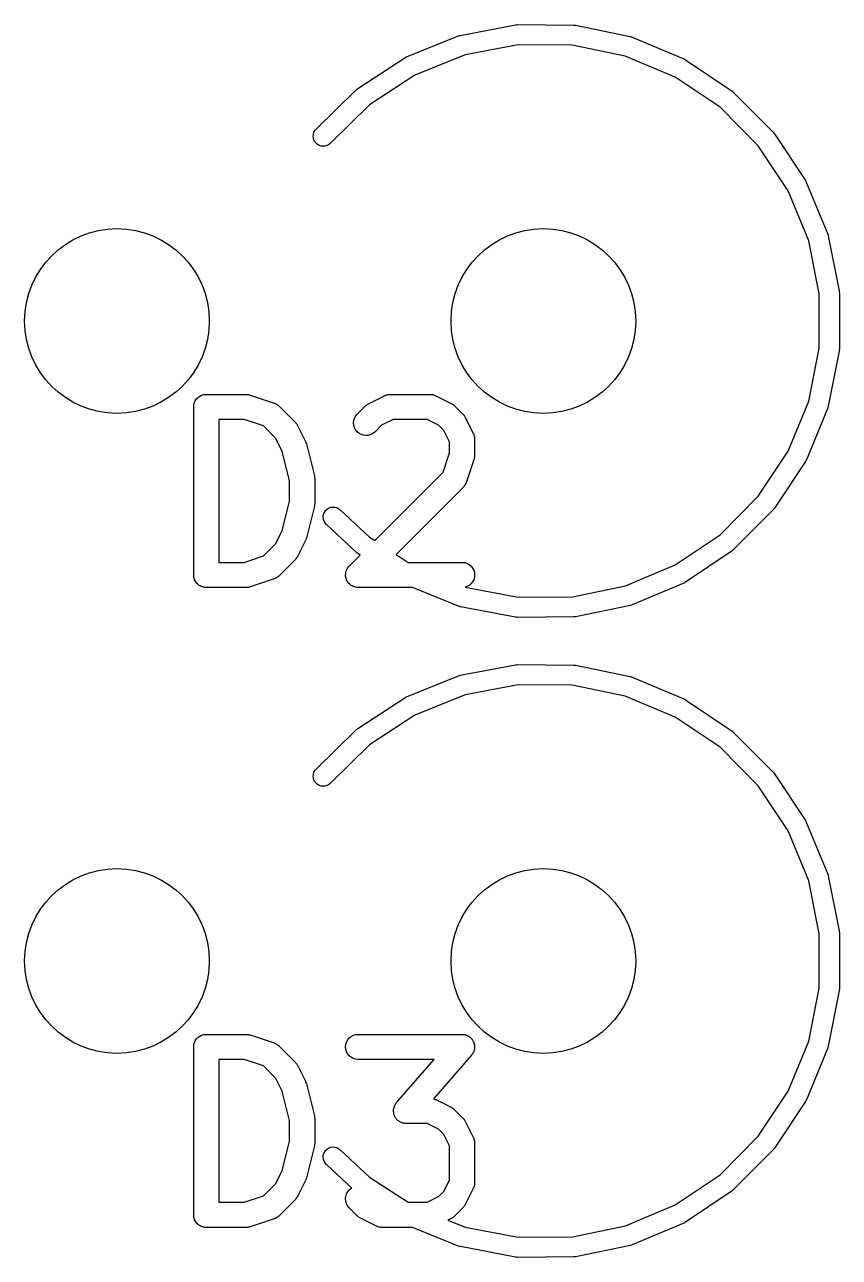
# Model space of a CAD drawing. Extents: x 47 to 146.1, y -90.2 to -39.3.
# Drawn here: x 62.95 to 67.8, y -51.29 to -43.96 of the extents above; entities that cross this region are included whole.
import ezdxf

# ---------------------------------------------------------------- set-up
doc = ezdxf.new("R2010")
doc.units = 0
doc.header["$MEASUREMENT"] = 0
doc.layers.add('BLACK', color=7, linetype='CONTINUOUS')

msp = doc.modelspace()

# ---------------------------------------------------------------- linework, layer by layer
at = {"layer": 'BLACK', "linetype": 'CONTINUOUS'}
for p, q in [((65.5454, -44.0193), (65.8735, -43.9567)), ((65.8735, -43.9567), (65.8743, -43.9565)), ((65.8743, -43.9565), (65.8797, -43.9561)), ((65.8797, -43.9561), (65.8852, -43.9556)), ((65.8852, -43.9556), (66.2192, -43.9579)), ((66.2192, -43.9579), (66.22, -43.9579)), ((66.22, -43.9579), (66.2254, -43.9586)), ((66.2254, -43.9586), (66.2308, -43.9591)), ((66.2308, -43.9591), (66.558, -44.0263)), ((65.2245, -44.1477), (65.5342, -44.0226)), ((65.5342, -44.0226), (65.5349, -44.0223)), ((65.5349, -44.0223), (65.5402, -44.0208)), ((65.5402, -44.0208), (65.5454, -44.0193)), ((66.558, -44.0263), (66.5588, -44.0264)), ((66.5588, -44.0264), (66.564, -44.0281)), ((66.564, -44.0281), (66.5692, -44.0297)), ((66.5692, -44.0297), (66.8771, -44.1591)), ((65.8902, -44.0756), (65.5737, -44.136)), ((66.2125, -44.0779), (65.8902, -44.0756)), ((66.5281, -44.1426), (66.2125, -44.0779)), ((64.9346, -44.3361), (65.2141, -44.1532)), ((65.2141, -44.1532), (65.2148, -44.1527)), ((65.2148, -44.1527), (65.2197, -44.1502)), ((65.2197, -44.1502), (65.2245, -44.1477)), ((65.5737, -44.136), (65.2749, -44.2568)), ((66.8252, -44.2675), (66.5281, -44.1426)), ((66.8771, -44.1591), (66.8779, -44.1595)), ((66.8779, -44.1595), (66.8827, -44.1621)), ((66.8827, -44.1621), (66.8874, -44.1647)), ((66.8874, -44.1647), (67.1644, -44.3515)), ((65.2749, -44.2568), (65.0053, -44.4333)), ((67.0924, -44.4477), (66.8252, -44.2675)), ((64.6869, -44.5771), (64.9255, -44.3434)), ((64.9255, -44.3434), (64.9261, -44.3428)), ((64.9261, -44.3428), (64.9304, -44.3395)), ((64.9304, -44.3395), (64.9346, -44.3361)), ((67.1644, -44.3515), (67.1651, -44.3519)), ((67.1651, -44.3519), (67.1692, -44.3554)), ((67.1692, -44.3554), (67.1734, -44.3589)), ((67.1734, -44.3589), (67.4088, -44.5959)), ((65.0053, -44.4333), (64.7708, -44.6629)), ((67.3195, -44.6763), (67.0924, -44.4477)), ((64.6689, -44.6192), (64.6702, -44.6075)), ((64.6698, -44.6308), (64.6689, -44.6192)), ((64.6702, -44.6075), (64.6737, -44.5964)), ((64.6737, -44.5964), (64.6793, -44.5861)), ((64.6793, -44.5861), (64.6869, -44.5771)), ((67.4088, -44.5959), (67.4094, -44.5965)), ((67.4094, -44.5965), (67.4128, -44.6008)), ((67.4128, -44.6008), (67.4162, -44.605)), ((67.4162, -44.605), (67.601, -44.8832)), ((64.6731, -44.6421), (64.6698, -44.6308)), ((64.6784, -44.6525), (64.6731, -44.6421)), ((64.6857, -44.6617), (64.6784, -44.6525)), ((64.6946, -44.6693), (64.6857, -44.6617)), ((64.7048, -44.675), (64.6946, -44.6693)), ((64.716, -44.6786), (64.7048, -44.675)), ((64.7276, -44.68), (64.716, -44.6786)), ((64.7393, -44.6791), (64.7276, -44.68)), ((64.7505, -44.6759), (64.7393, -44.6791)), ((64.761, -44.6707), (64.7505, -44.6759)), ((64.7702, -44.6634), (64.761, -44.6707)), ((64.7708, -44.6629), (64.7702, -44.6634)), ((67.4978, -44.9447), (67.3195, -44.6763)), ((67.601, -44.8832), (67.6015, -44.8839)), ((67.6015, -44.8839), (67.604, -44.8887)), ((67.604, -44.8887), (67.6065, -44.8935)), ((67.6065, -44.8935), (67.7339, -45.2023)), ((67.6207, -45.2426), (67.4978, -44.9447)), ((67.7339, -45.2023), (67.7342, -45.2031)), ((67.7342, -45.2031), (67.7357, -45.2084)), ((67.6833, -45.5587), (67.6207, -45.2426)), ((67.7357, -45.2084), (67.7372, -45.2135)), ((67.7372, -45.2135), (67.8021, -45.5412)), ((67.6833, -45.881), (67.6833, -45.5587)), ((67.8021, -45.5412), (67.8023, -45.542)), ((67.8023, -45.542), (67.8028, -45.5474)), ((67.8028, -45.5474), (67.8033, -45.5528)), ((67.8033, -45.5528), (67.8033, -45.8869)), ((67.6207, -46.1971), (67.6833, -45.881)), ((67.8022, -45.8985), (67.7373, -46.2262)), ((67.8027, -45.8931), (67.8022, -45.8985)), ((67.8033, -45.8877), (67.8027, -45.8931)), ((67.8033, -45.8869), (67.8033, -45.8877)), ((64.0038, -46.1622), (64.0106, -46.1602)), ((64.0106, -46.1602), (64.0173, -46.1582)), ((64.0173, -46.1582), (64.0176, -46.1581)), ((64.0176, -46.1581), (64.0178, -46.1581)), ((64.0178, -46.1581), (64.0249, -46.1574)), ((64.0249, -46.1574), (64.0319, -46.1567)), ((64.0319, -46.1567), (64.27, -46.1567)), ((64.27, -46.1567), (64.271, -46.1568)), ((64.271, -46.1568), (64.2752, -46.1572)), ((64.2752, -46.1572), (64.2794, -46.1573)), ((64.2794, -46.1573), (64.2825, -46.158)), ((64.2825, -46.158), (64.2856, -46.1584)), ((64.2856, -46.1584), (64.2896, -46.1597)), ((64.2896, -46.1597), (64.2937, -46.1606)), ((64.2937, -46.1606), (64.4366, -46.2082)), ((65.0986, -46.1624), (65.1035, -46.1609)), ((65.1035, -46.1609), (65.1083, -46.1592)), ((65.1083, -46.1592), (65.1105, -46.1588)), ((65.1105, -46.1588), (65.1126, -46.1582)), ((65.1126, -46.1582), (65.1177, -46.1577)), ((65.1177, -46.1577), (65.1227, -46.1569)), ((65.1227, -46.1569), (65.1249, -46.157)), ((65.1249, -46.157), (65.1271, -46.1567)), ((65.1271, -46.1567), (65.3652, -46.1567)), ((65.3652, -46.1567), (65.3663, -46.1568)), ((65.3663, -46.1568), (65.3685, -46.157)), ((65.3685, -46.157), (65.3707, -46.1569)), ((65.3707, -46.1569), (65.3757, -46.1578)), ((65.3757, -46.1578), (65.3808, -46.1584)), ((65.3808, -46.1584), (65.3829, -46.1591)), ((65.3829, -46.1591), (65.3851, -46.1594)), ((65.3851, -46.1594), (65.3899, -46.1613)), ((63.9569, -46.2307), (63.9577, -46.2237)), ((63.9569, -46.2312), (63.9569, -46.2307)), ((63.9569, -46.2317), (63.9569, -46.2312)), ((63.9569, -46.2312), (63.9569, -46.2312)), ((63.9569, -46.2312), (63.9569, -46.2312)), ((63.9569, -47.2317), (63.9569, -46.2317)), ((63.9577, -46.2237), (63.9584, -46.2167)), ((63.9584, -46.2167), (63.9585, -46.2164)), ((63.9585, -46.2162), (63.9607, -46.2095)), ((63.9585, -46.2164), (63.9585, -46.2162)), ((63.9607, -46.2095), (63.9628, -46.2027)), ((63.9628, -46.2027), (63.9629, -46.2024)), ((63.9629, -46.2024), (63.963, -46.2022)), ((63.963, -46.2022), (63.9664, -46.196)), ((63.9664, -46.196), (63.9697, -46.1898)), ((63.9697, -46.1898), (63.9699, -46.1896)), ((63.9699, -46.1896), (63.97, -46.1894)), ((63.97, -46.1894), (63.9746, -46.1839)), ((63.9746, -46.1839), (63.9791, -46.1785)), ((63.9791, -46.1785), (63.9793, -46.1784)), ((63.9793, -46.1784), (63.9794, -46.1782)), ((63.9794, -46.1782), (63.9849, -46.1738)), ((63.9849, -46.1738), (63.9904, -46.1693)), ((63.9904, -46.1693), (63.9906, -46.1692)), ((63.9906, -46.1692), (63.9908, -46.169)), ((63.9908, -46.169), (63.9971, -46.1657)), ((63.9971, -46.1657), (64.0033, -46.1624)), ((64.0033, -46.1624), (64.0036, -46.1623)), ((64.0036, -46.1623), (64.0038, -46.1622)), ((64.4366, -46.2082), (64.4376, -46.2086)), ((64.4376, -46.2086), (64.4396, -46.2095)), ((64.4396, -46.2095), (64.4417, -46.2101)), ((64.4417, -46.2101), (64.4462, -46.2125)), ((64.4462, -46.2125), (64.4508, -46.2147)), ((64.4508, -46.2147), (64.4526, -46.216)), ((64.4526, -46.216), (64.4546, -46.217)), ((64.4546, -46.217), (64.4585, -46.2203)), ((64.4585, -46.2203), (64.4627, -46.2233)), ((64.4627, -46.2233), (64.4642, -46.2249)), ((64.4642, -46.2249), (64.4659, -46.2263)), ((64.4659, -46.2263), (64.5611, -46.3216)), ((64.9313, -46.274), (64.9789, -46.2263)), ((64.9789, -46.2263), (64.9796, -46.2256)), ((64.9796, -46.2256), (64.9829, -46.223)), ((64.9829, -46.223), (64.986, -46.2201)), ((64.986, -46.2201), (64.9886, -46.2184)), ((64.9886, -46.2184), (64.9911, -46.2165)), ((64.9911, -46.2165), (64.9948, -46.2145)), ((64.9948, -46.2145), (64.9984, -46.2123)), ((64.9984, -46.2123), (65.0936, -46.1647)), ((65.0936, -46.1647), (65.0945, -46.1642)), ((65.0945, -46.1642), (65.0966, -46.1634)), ((65.0966, -46.1634), (65.0986, -46.1624)), ((65.3899, -46.1613), (65.3948, -46.1628)), ((65.3948, -46.1628), (65.3967, -46.1639)), ((65.3967, -46.1639), (65.3988, -46.1647)), ((65.3988, -46.1647), (65.494, -46.2123)), ((65.494, -46.2123), (65.495, -46.2128)), ((65.495, -46.2128), (65.4985, -46.215)), ((65.4985, -46.215), (65.5022, -46.217)), ((65.5022, -46.217), (65.5046, -46.219)), ((65.5046, -46.219), (65.5072, -46.2207)), ((65.5072, -46.2207), (65.5103, -46.2237)), ((65.5103, -46.2237), (65.5135, -46.2263)), ((65.5135, -46.2263), (65.5611, -46.274)), ((67.498, -46.4951), (67.6207, -46.1971)), ((67.7355, -46.2322), (67.7339, -46.2374)), ((67.7372, -46.227), (67.7355, -46.2322)), ((67.7373, -46.2262), (67.7372, -46.227)), ((64.1069, -46.3067), (64.1069, -47.1567)), ((64.2578, -46.3067), (64.1069, -46.3067)), ((64.3723, -46.3449), (64.2578, -46.3067)), ((64.9108, -46.3122), (64.915, -46.2982)), ((64.915, -46.2982), (64.922, -46.2853)), ((64.922, -46.2853), (64.9313, -46.274)), ((65.1448, -46.3067), (65.0763, -46.341)), ((65.3475, -46.3067), (65.1448, -46.3067)), ((65.416, -46.341), (65.3475, -46.3067)), ((65.5611, -46.274), (65.5619, -46.2747)), ((65.5619, -46.2747), (65.5645, -46.278)), ((65.5645, -46.278), (65.5674, -46.2811)), ((65.5674, -46.2811), (65.569, -46.2837)), ((65.569, -46.2837), (65.571, -46.2861)), ((65.571, -46.2861), (65.5729, -46.2899)), ((65.5729, -46.2899), (65.5752, -46.2934)), ((65.5752, -46.2934), (65.6228, -46.3887)), ((67.7339, -46.2374), (67.6067, -46.5462)), ((64.4465, -46.419), (64.3723, -46.3449)), ((64.5611, -46.3216), (64.5619, -46.3223)), ((64.5619, -46.3223), (64.5645, -46.3256)), ((64.5645, -46.3256), (64.5674, -46.3287)), ((64.5674, -46.3287), (64.569, -46.3313)), ((64.569, -46.3313), (64.571, -46.3338)), ((64.571, -46.3338), (64.5729, -46.3375)), ((64.5729, -46.3375), (64.5752, -46.3411)), ((64.5752, -46.3411), (64.6228, -46.4363)), ((64.9093, -46.3267), (64.9108, -46.3122)), ((64.9107, -46.3413), (64.9093, -46.3267)), ((64.9148, -46.3553), (64.9107, -46.3413)), ((64.9217, -46.3683), (64.9148, -46.3553)), ((64.9309, -46.3796), (64.9217, -46.3683)), ((64.9421, -46.389), (64.9309, -46.3796)), ((65.0366, -46.3808), (65.0251, -46.3899)), ((65.0373, -46.38), (65.0366, -46.3808)), ((65.0763, -46.341), (65.0373, -46.38)), ((65.4465, -46.3714), (65.416, -46.341)), ((65.4807, -46.4399), (65.4465, -46.3714)), ((64.4849, -46.496), (64.4465, -46.419)), ((64.6228, -46.4363), (64.6233, -46.4372)), ((64.6233, -46.4372), (64.6234, -46.4376)), ((64.6234, -46.4376), (64.6236, -46.4379)), ((64.6236, -46.4379), (64.6259, -46.4445)), ((64.6259, -46.4445), (64.6283, -46.451)), ((64.6283, -46.451), (64.6284, -46.4513)), ((64.6284, -46.4513), (64.6285, -46.4517)), ((64.6285, -46.4517), (64.6761, -46.6421)), ((64.955, -46.396), (64.9421, -46.389)), ((64.9689, -46.4004), (64.955, -46.396)), ((64.9835, -46.402), (64.9689, -46.4004)), ((64.9981, -46.4007), (64.9835, -46.402)), ((65.0121, -46.3966), (64.9981, -46.4007)), ((65.0251, -46.3899), (65.0121, -46.3966)), ((65.4807, -46.5053), (65.4807, -46.4399)), ((65.6228, -46.3887), (65.6233, -46.3896)), ((65.6233, -46.3896), (65.624, -46.3917)), ((65.624, -46.3917), (65.6251, -46.3936)), ((65.6251, -46.3936), (65.6265, -46.3986)), ((65.6265, -46.3986), (65.6283, -46.4034)), ((65.6283, -46.4034), (65.6286, -46.4055)), ((65.6286, -46.4055), (65.6293, -46.4077)), ((65.6293, -46.4077), (65.6298, -46.4128)), ((65.6298, -46.4128), (65.6306, -46.4178)), ((65.6306, -46.4178), (65.6305, -46.42)), ((65.6305, -46.42), (65.6307, -46.4222)), ((65.6307, -46.4222), (65.6307, -46.5175)), ((64.5283, -46.6696), (64.4849, -46.496)), ((65.4425, -46.6198), (65.4807, -46.5053)), ((65.6301, -46.5269), (65.6294, -46.53)), ((65.6302, -46.5227), (65.6301, -46.5269)), ((65.6307, -46.5185), (65.6302, -46.5227)), ((65.6307, -46.5175), (65.6307, -46.5185)), ((67.3197, -46.7635), (67.498, -46.4951)), ((65.6269, -46.5412), (65.5792, -46.684)), ((65.6278, -46.5371), (65.6269, -46.5412)), ((65.6291, -46.5331), (65.6278, -46.5371)), ((65.6294, -46.53), (65.6291, -46.5331)), ((67.6012, -46.5566), (67.4164, -46.8348)), ((67.6037, -46.5518), (67.6012, -46.5566)), ((67.6064, -46.547), (67.6037, -46.5518)), ((67.6067, -46.5462), (67.6064, -46.547)), ((64.5283, -46.7939), (64.5283, -46.6696)), ((64.6761, -46.6421), (64.6763, -46.6431)), ((64.6763, -46.6431), (64.6765, -46.6445)), ((64.6765, -46.6445), (64.6769, -46.6457)), ((64.6769, -46.6457), (64.6775, -46.6517)), ((64.6775, -46.6517), (64.6783, -46.6577)), ((64.6783, -46.6577), (64.6782, -46.659)), ((64.6782, -46.659), (64.6783, -46.6603)), ((64.6783, -46.6603), (64.6783, -46.8032)), ((65.0357, -47.0267), (65.4425, -46.6198)), ((65.5611, -46.7133), (65.1639, -47.1106)), ((65.5625, -46.7116), (65.5611, -46.7133)), ((65.5641, -46.7101), (65.5625, -46.7116)), ((65.5672, -46.706), (65.5641, -46.7101)), ((65.5704, -46.702), (65.5672, -46.706)), ((65.5715, -46.7001), (65.5704, -46.702)), ((65.5728, -46.6983), (65.5715, -46.7001)), ((65.5749, -46.6937), (65.5728, -46.6983)), ((65.5773, -46.6891), (65.5749, -46.6937)), ((65.578, -46.687), (65.5773, -46.6891)), ((65.5789, -46.685), (65.578, -46.687)), ((65.5792, -46.684), (65.5789, -46.685)), ((64.4849, -46.9675), (64.5283, -46.7939)), ((64.6761, -46.8214), (64.6285, -47.0118)), ((64.6763, -46.82), (64.6761, -46.8214)), ((64.6767, -46.8188), (64.6763, -46.82)), ((64.6774, -46.8128), (64.6767, -46.8188)), ((64.6782, -46.8069), (64.6774, -46.8128)), ((64.6783, -46.8042), (64.6782, -46.8055)), ((64.6782, -46.8055), (64.6782, -46.8069)), ((64.6783, -46.8032), (64.6783, -46.8042)), ((67.0926, -46.9922), (67.3197, -46.7635)), ((64.7285, -46.8889), (64.7293, -46.8773)), ((64.7299, -46.9006), (64.7285, -46.8889)), ((64.7293, -46.8773), (64.7324, -46.866)), ((64.7324, -46.866), (64.7376, -46.8555)), ((64.7376, -46.8555), (64.7448, -46.8462)), ((64.7448, -46.8462), (64.7536, -46.8385)), ((64.7536, -46.8385), (64.7638, -46.8327)), ((64.7638, -46.8327), (64.7748, -46.8289)), ((64.7748, -46.8289), (64.7865, -46.8274)), ((64.7865, -46.8274), (64.7981, -46.8282)), ((64.7981, -46.8282), (64.8095, -46.8312)), ((64.8095, -46.8312), (64.82, -46.8363)), ((64.82, -46.8363), (64.8293, -46.8434)), ((64.8293, -46.8434), (65.0048, -47.0065)), ((67.409, -46.8439), (67.1736, -47.0809)), ((67.4124, -46.8396), (67.409, -46.8439)), ((67.4159, -46.8355), (67.4124, -46.8396)), ((67.4164, -46.8348), (67.4159, -46.8355)), ((64.4465, -47.0445), (64.4849, -46.9675)), ((64.7336, -46.9117), (64.7299, -46.9006)), ((64.7394, -46.9219), (64.7336, -46.9117)), ((64.747, -46.9307), (64.7394, -46.9219)), ((64.7476, -46.9313), (64.747, -46.9307)), ((64.9269, -47.0979), (64.7476, -46.9313)), ((64.6228, -47.0272), (64.5752, -47.1224)), ((64.6229, -47.0269), (64.6228, -47.0272)), ((64.6231, -47.0266), (64.6229, -47.0269)), ((64.6255, -47.0201), (64.6231, -47.0266)), ((64.628, -47.0135), (64.6255, -47.0201)), ((64.6281, -47.0132), (64.628, -47.0135)), ((64.6282, -47.0129), (64.6281, -47.0132)), ((64.6285, -47.0118), (64.6282, -47.0129)), ((65.0048, -47.0065), (65.0357, -47.0267)), ((66.8255, -47.1724), (67.0926, -46.9922)), ((64.3723, -47.1186), (64.4465, -47.0445)), ((64.8836, -47.1787), (64.949, -47.1134)), ((64.9306, -47.1007), (64.9269, -47.0979)), ((64.9342, -47.1036), (64.9306, -47.1007)), ((64.9348, -47.1041), (64.9342, -47.1036)), ((64.949, -47.1134), (64.9348, -47.1041)), ((65.1639, -47.1106), (65.2345, -47.1567)), ((67.1646, -47.0884), (66.8877, -47.2752)), ((67.1688, -47.0849), (67.1646, -47.0884)), ((67.173, -47.0815), (67.1688, -47.0849)), ((67.1736, -47.0809), (67.173, -47.0815)), ((64.1069, -47.1567), (64.2578, -47.1567)), ((64.2578, -47.1567), (64.3723, -47.1186)), ((64.5611, -47.1419), (64.4659, -47.2372)), ((64.5638, -47.1387), (64.5611, -47.1419)), ((64.5667, -47.1356), (64.5638, -47.1387)), ((64.5684, -47.133), (64.5667, -47.1356)), ((64.5704, -47.1306), (64.5684, -47.133)), ((64.5724, -47.1269), (64.5704, -47.1306)), ((64.5747, -47.1234), (64.5724, -47.1269)), ((64.5752, -47.1224), (64.5747, -47.1234)), ((64.8745, -47.1898), (64.8791, -47.1842)), ((64.8791, -47.1842), (64.8836, -47.1787)), ((65.2345, -47.1567), (65.5557, -47.1567)), ((65.5557, -47.1567), (65.5568, -47.1568)), ((65.5568, -47.1568), (65.5713, -47.1584)), ((65.5713, -47.1584), (65.5853, -47.1628)), ((65.5853, -47.1628), (65.5981, -47.1699)), ((65.5981, -47.1699), (65.6093, -47.1793)), ((65.6093, -47.1793), (65.6185, -47.1907)), ((66.5284, -47.2973), (66.8255, -47.1724)), ((63.9576, -47.2388), (63.9569, -47.2317)), ((63.9582, -47.2458), (63.9576, -47.2388)), ((63.9583, -47.2461), (63.9582, -47.2458)), ((63.9583, -47.2463), (63.9583, -47.2461)), ((63.9604, -47.2531), (63.9583, -47.2463)), ((63.9624, -47.2598), (63.9604, -47.2531)), ((63.9625, -47.2601), (63.9624, -47.2598)), ((63.9626, -47.2603), (63.9625, -47.2601)), ((63.9659, -47.2666), (63.9626, -47.2603)), ((64.4366, -47.2553), (64.2937, -47.3029)), ((64.4386, -47.2544), (64.4366, -47.2553)), ((64.4407, -47.2538), (64.4386, -47.2544)), ((64.4453, -47.2514), (64.4407, -47.2538)), ((64.4499, -47.2493), (64.4453, -47.2514)), ((64.4517, -47.248), (64.4499, -47.2493)), ((64.4537, -47.247), (64.4517, -47.248)), ((64.4577, -47.2438), (64.4537, -47.247)), ((64.4619, -47.2409), (64.4577, -47.2438)), ((64.4634, -47.2393), (64.4619, -47.2409)), ((64.4651, -47.2379), (64.4634, -47.2393)), ((64.4659, -47.2372), (64.4651, -47.2379)), ((64.8617, -47.2312), (64.8624, -47.2241)), ((64.8617, -47.2313), (64.8617, -47.2312)), ((64.8617, -47.2315), (64.8617, -47.2313)), ((64.8623, -47.2387), (64.8617, -47.2315)), ((64.863, -47.2458), (64.8623, -47.2387)), ((64.8624, -47.2241), (64.8631, -47.2169)), ((64.863, -47.2459), (64.863, -47.2458)), ((64.863, -47.2461), (64.863, -47.2459)), ((64.8651, -47.253), (64.863, -47.2461)), ((64.8631, -47.2169), (64.8632, -47.2168)), ((64.8632, -47.2167), (64.8653, -47.2098)), ((64.8632, -47.2168), (64.8632, -47.2167)), ((64.8671, -47.2598), (64.8651, -47.253)), ((64.8653, -47.2098), (64.8674, -47.2029)), ((64.8672, -47.26), (64.8671, -47.2598)), ((64.8672, -47.2601), (64.8672, -47.26)), ((64.8707, -47.2666), (64.8672, -47.2601)), ((64.8674, -47.2029), (64.8675, -47.2028)), ((64.8675, -47.2027), (64.871, -47.1963)), ((64.8675, -47.2028), (64.8675, -47.2027)), ((64.871, -47.1963), (64.8743, -47.19)), ((64.8743, -47.19), (64.8744, -47.1899)), ((64.8744, -47.1899), (64.8745, -47.1898)), ((65.6249, -47.2608), (65.6179, -47.2737)), ((65.6185, -47.1907), (65.6253, -47.2036)), ((65.6292, -47.2468), (65.6249, -47.2608)), ((65.6253, -47.2036), (65.6294, -47.2177)), ((65.6307, -47.2323), (65.6292, -47.2468)), ((65.6294, -47.2177), (65.6307, -47.2323)), ((63.9691, -47.2728), (63.9659, -47.2666)), ((63.9693, -47.273), (63.9691, -47.2728)), ((63.9694, -47.2732), (63.9693, -47.273)), ((63.9739, -47.2788), (63.9694, -47.2732)), ((63.9783, -47.2842), (63.9739, -47.2788)), ((63.9785, -47.2844), (63.9783, -47.2842)), ((63.9787, -47.2846), (63.9785, -47.2844)), ((63.9841, -47.2891), (63.9787, -47.2846)), ((63.9895, -47.2936), (63.9841, -47.2891)), ((63.9898, -47.2938), (63.9895, -47.2936)), ((63.99, -47.2939), (63.9898, -47.2938)), ((63.9962, -47.2973), (63.99, -47.2939)), ((64.0024, -47.3007), (63.9962, -47.2973)), ((64.0026, -47.3008), (64.0024, -47.3007)), ((64.0028, -47.3009), (64.0026, -47.3008)), ((64.0096, -47.303), (64.0028, -47.3009)), ((64.0163, -47.3051), (64.0096, -47.303)), ((64.0166, -47.3051), (64.0163, -47.3051)), ((64.0168, -47.3052), (64.0166, -47.3051)), ((64.0238, -47.3059), (64.0168, -47.3052)), ((64.0309, -47.3067), (64.0238, -47.3059)), ((64.0314, -47.3067), (64.0309, -47.3067)), ((64.0319, -47.3067), (64.0314, -47.3067)), ((64.0314, -47.3067), (64.0314, -47.3067)), ((64.0314, -47.3067), (64.0314, -47.3067)), ((64.27, -47.3067), (64.0319, -47.3067)), ((64.2742, -47.3063), (64.27, -47.3067)), ((64.2784, -47.3063), (64.2742, -47.3063)), ((64.2815, -47.3056), (64.2784, -47.3063)), ((64.2846, -47.3053), (64.2815, -47.3056)), ((64.2886, -47.3041), (64.2846, -47.3053)), ((64.2927, -47.3032), (64.2886, -47.3041)), ((64.2937, -47.3029), (64.2927, -47.3032)), ((64.8739, -47.2728), (64.8707, -47.2666)), ((64.874, -47.2729), (64.8739, -47.2728)), ((64.8741, -47.273), (64.874, -47.2729)), ((64.8786, -47.2787), (64.8741, -47.273)), ((64.8831, -47.2842), (64.8786, -47.2787)), ((64.8832, -47.2843), (64.8831, -47.2842)), ((64.8833, -47.2844), (64.8832, -47.2843)), ((64.8887, -47.289), (64.8833, -47.2844)), ((64.8943, -47.2936), (64.8887, -47.289)), ((64.8944, -47.2937), (64.8943, -47.2936)), ((64.8945, -47.2938), (64.8944, -47.2937)), ((64.9009, -47.2972), (64.8945, -47.2938)), ((64.9071, -47.3007), (64.9009, -47.2972)), ((64.9072, -47.3007), (64.9071, -47.3007)), ((64.9074, -47.3008), (64.9072, -47.3007)), ((64.9142, -47.3029), (64.9074, -47.3008)), ((64.9211, -47.3051), (64.9142, -47.3029)), ((64.9212, -47.3051), (64.9211, -47.3051)), ((64.9213, -47.3052), (64.9212, -47.3051)), ((64.9284, -47.3059), (64.9213, -47.3052)), ((64.9356, -47.3067), (64.9284, -47.3059)), ((64.9359, -47.3067), (64.9356, -47.3067)), ((64.9367, -47.3067), (64.9359, -47.3067)), ((64.9359, -47.3067), (64.9359, -47.3067)), ((64.9359, -47.3067), (64.9359, -47.3067)), ((65.2602, -47.3067), (64.9367, -47.3067)), ((65.5344, -47.4175), (65.2602, -47.3067)), ((65.5843, -47.3011), (65.5743, -47.3041)), ((65.5743, -47.3041), (65.8905, -47.3644)), ((65.5972, -47.2942), (65.5843, -47.3011)), ((65.6086, -47.285), (65.5972, -47.2942)), ((65.6179, -47.2737), (65.6086, -47.285)), ((66.2127, -47.3621), (66.5284, -47.2973)), ((66.8774, -47.2807), (66.5695, -47.4102)), ((66.8822, -47.2782), (66.8774, -47.2807)), ((66.887, -47.2756), (66.8822, -47.2782)), ((66.8877, -47.2752), (66.887, -47.2756)), ((65.8905, -47.3644), (66.2127, -47.3621)), ((65.5397, -47.419), (65.5344, -47.4175)), ((65.5449, -47.4207), (65.5397, -47.419)), ((65.5457, -47.4208), (65.5449, -47.4207)), ((65.8738, -47.4834), (65.5457, -47.4208)), ((66.2249, -47.4815), (66.2195, -47.4821)), ((66.2303, -47.481), (66.2249, -47.4815)), ((66.2311, -47.4809), (66.2303, -47.481)), ((66.5583, -47.4137), (66.2311, -47.4809)), ((66.5635, -47.4121), (66.5583, -47.4137)), ((66.5687, -47.4105), (66.5635, -47.4121)), ((66.5695, -47.4102), (66.5687, -47.4105)), ((65.8792, -47.4839), (65.8738, -47.4834)), ((65.8846, -47.4844), (65.8792, -47.4839)), ((65.8855, -47.4844), (65.8846, -47.4844)), ((66.2195, -47.4821), (65.8855, -47.4844)), ((65.5454, -47.8293), (65.8735, -47.7667)), ((65.8735, -47.7667), (65.8743, -47.7665)), ((65.8743, -47.7665), (65.8797, -47.7661)), ((65.8797, -47.7661), (65.8852, -47.7656)), ((65.8852, -47.7656), (66.2192, -47.7679)), ((66.2192, -47.7679), (66.22, -47.7679)), ((66.22, -47.7679), (66.2254, -47.7686)), ((66.2254, -47.7686), (66.2308, -47.7691)), ((66.2308, -47.7691), (66.558, -47.8363)), ((65.2245, -47.9577), (65.5342, -47.8326)), ((65.5342, -47.8326), (65.5349, -47.8323)), ((65.5349, -47.8323), (65.5402, -47.8308)), ((65.5402, -47.8308), (65.5454, -47.8293)), ((66.558, -47.8363), (66.5588, -47.8364)), ((66.5588, -47.8364), (66.564, -47.8381)), ((66.564, -47.8381), (66.5692, -47.8397)), ((66.5692, -47.8397), (66.8771, -47.9691)), ((65.8902, -47.8856), (65.5737, -47.946)), ((66.2125, -47.8879), (65.8902, -47.8856)), ((66.5281, -47.9526), (66.2125, -47.8879)), ((64.9346, -48.1461), (65.2141, -47.9632)), ((65.2141, -47.9632), (65.2148, -47.9627)), ((65.2148, -47.9627), (65.2197, -47.9602)), ((65.2197, -47.9602), (65.2245, -47.9577)), ((65.5737, -47.946), (65.2749, -48.0668)), ((66.8252, -48.0775), (66.5281, -47.9526)), ((66.8771, -47.9691), (66.8779, -47.9695)), ((66.8779, -47.9695), (66.8827, -47.9721)), ((66.8827, -47.9721), (66.8874, -47.9747)), ((66.8874, -47.9747), (67.1644, -48.1615)), ((65.2749, -48.0668), (65.0053, -48.2433)), ((67.0924, -48.2577), (66.8252, -48.0775)), ((64.6869, -48.3871), (64.9255, -48.1534)), ((64.9255, -48.1534), (64.9261, -48.1528)), ((64.9261, -48.1528), (64.9304, -48.1495)), ((64.9304, -48.1495), (64.9346, -48.1461)), ((67.1644, -48.1615), (67.1651, -48.1619)), ((67.1651, -48.1619), (67.1692, -48.1654)), ((67.1692, -48.1654), (67.1734, -48.1689)), ((67.1734, -48.1689), (67.4088, -48.4059)), ((65.0053, -48.2433), (64.7708, -48.4729)), ((67.3195, -48.4863), (67.0924, -48.2577)), ((64.6689, -48.4292), (64.6702, -48.4175)), ((64.6698, -48.4408), (64.6689, -48.4292)), ((64.6702, -48.4175), (64.6737, -48.4064)), ((64.6737, -48.4064), (64.6793, -48.3961)), ((64.6793, -48.3961), (64.6869, -48.3871)), ((67.4088, -48.4059), (67.4094, -48.4065)), ((67.4094, -48.4065), (67.4128, -48.4108)), ((67.4128, -48.4108), (67.4162, -48.415)), ((67.4162, -48.415), (67.601, -48.6932)), ((64.6731, -48.4521), (64.6698, -48.4408)), ((64.6784, -48.4625), (64.6731, -48.4521)), ((64.6857, -48.4717), (64.6784, -48.4625)), ((64.6946, -48.4793), (64.6857, -48.4717)), ((64.7048, -48.485), (64.6946, -48.4793)), ((64.716, -48.4886), (64.7048, -48.485)), ((64.7276, -48.49), (64.716, -48.4886)), ((64.7393, -48.4891), (64.7276, -48.49)), ((64.7505, -48.4859), (64.7393, -48.4891)), ((64.761, -48.4807), (64.7505, -48.4859)), ((64.7702, -48.4734), (64.761, -48.4807)), ((64.7708, -48.4729), (64.7702, -48.4734)), ((67.4978, -48.7547), (67.3195, -48.4863)), ((67.601, -48.6932), (67.6015, -48.6939)), ((67.6015, -48.6939), (67.604, -48.6987)), ((67.604, -48.6987), (67.6065, -48.7035)), ((67.6065, -48.7035), (67.7339, -49.0123)), ((67.6207, -49.0526), (67.4978, -48.7547)), ((67.7339, -49.0123), (67.7342, -49.0131)), ((67.7342, -49.0131), (67.7357, -49.0184)), ((67.7357, -49.0184), (67.7372, -49.0235)), ((67.6833, -49.3687), (67.6207, -49.0526)), ((67.7372, -49.0235), (67.8021, -49.3512)), ((67.6833, -49.691), (67.6833, -49.3687)), ((67.8021, -49.3512), (67.8023, -49.352)), ((67.8023, -49.352), (67.8028, -49.3574)), ((67.8028, -49.3574), (67.8033, -49.3628)), ((67.8033, -49.3628), (67.8033, -49.6969)), ((67.6207, -50.0071), (67.6833, -49.691)), ((67.8022, -49.7085), (67.7373, -50.0362)), ((67.8027, -49.7031), (67.8022, -49.7085)), ((67.8033, -49.6977), (67.8027, -49.7031)), ((67.8033, -49.6969), (67.8033, -49.6977)), ((63.9908, -49.979), (63.9971, -49.9757)), ((63.9971, -49.9757), (64.0033, -49.9724)), ((64.0033, -49.9724), (64.0036, -49.9723)), ((64.0036, -49.9723), (64.0038, -49.9722)), ((64.0038, -49.9722), (64.0106, -49.9702)), ((64.0106, -49.9702), (64.0173, -49.9682)), ((64.0173, -49.9682), (64.0176, -49.9681)), ((64.0176, -49.9681), (64.0178, -49.9681)), ((64.0178, -49.9681), (64.0249, -49.9674)), ((64.0249, -49.9674), (64.0319, -49.9667)), ((64.0319, -49.9667), (64.27, -49.9667)), ((64.27, -49.9667), (64.271, -49.9668)), ((64.271, -49.9668), (64.2752, -49.9672)), ((64.2752, -49.9672), (64.2794, -49.9673)), ((64.2794, -49.9673), (64.2825, -49.968)), ((64.2825, -49.968), (64.2856, -49.9684)), ((64.2856, -49.9684), (64.2896, -49.9697)), ((64.2896, -49.9697), (64.2937, -49.9706)), ((64.2937, -49.9706), (64.4366, -50.0182)), ((64.8952, -49.9793), (64.9081, -49.9724)), ((64.9081, -49.9724), (64.9221, -49.9682)), ((64.9221, -49.9682), (64.9367, -49.9667)), ((64.9367, -49.9667), (65.5557, -49.9667)), ((65.5557, -49.9667), (65.5568, -49.9668)), ((65.5568, -49.9668), (65.5614, -49.9673)), ((65.5614, -49.9673), (65.5661, -49.9675)), ((65.5661, -49.9675), (65.5687, -49.9681)), ((65.5687, -49.9681), (65.5713, -49.9684)), ((65.5713, -49.9684), (65.5758, -49.9698)), ((65.5758, -49.9698), (65.5804, -49.9709)), ((65.5804, -49.9709), (65.5828, -49.972)), ((65.5828, -49.972), (65.5853, -49.9728)), ((65.5853, -49.9728), (65.5894, -49.9751)), ((65.5894, -49.9751), (65.5936, -49.977)), ((65.5936, -49.977), (65.5958, -49.9786)), ((63.9569, -50.0407), (63.9577, -50.0337)), ((63.9569, -50.0412), (63.9569, -50.0407)), ((63.9569, -50.0417), (63.9569, -50.0412)), ((63.9569, -50.0412), (63.9569, -50.0412)), ((63.9569, -50.0412), (63.9569, -50.0412)), ((63.9569, -51.0417), (63.9569, -50.0417)), ((63.9577, -50.0337), (63.9584, -50.0267)), ((63.9584, -50.0267), (63.9585, -50.0264)), ((63.9585, -50.0262), (63.9607, -50.0195)), ((63.9585, -50.0264), (63.9585, -50.0262)), ((63.9607, -50.0195), (63.9628, -50.0127)), ((63.9628, -50.0127), (63.9629, -50.0124)), ((63.9629, -50.0124), (63.963, -50.0122)), ((63.963, -50.0122), (63.9664, -50.006)), ((63.9664, -50.006), (63.9697, -49.9998)), ((63.9697, -49.9998), (63.9699, -49.9996)), ((63.9699, -49.9996), (63.97, -49.9994)), ((63.97, -49.9994), (63.9746, -49.9939)), ((63.9746, -49.9939), (63.9791, -49.9885)), ((63.9791, -49.9885), (63.9793, -49.9884)), ((63.9793, -49.9884), (63.9794, -49.9882)), ((63.9794, -49.9882), (63.9849, -49.9838)), ((63.9849, -49.9838), (63.9904, -49.9793)), ((63.9904, -49.9793), (63.9906, -49.9792)), ((63.9906, -49.9792), (63.9908, -49.979)), ((64.4366, -50.0182), (64.4376, -50.0186)), ((64.4376, -50.0186), (64.4396, -50.0195)), ((64.4396, -50.0195), (64.4417, -50.0201)), ((64.4417, -50.0201), (64.4462, -50.0225)), ((64.4462, -50.0225), (64.4508, -50.0247)), ((64.4508, -50.0247), (64.4526, -50.026)), ((64.4526, -50.026), (64.4546, -50.027)), ((64.4546, -50.027), (64.4585, -50.0303)), ((64.4585, -50.0303), (64.4627, -50.0333)), ((64.4627, -50.0333), (64.4642, -50.0349)), ((64.4642, -50.0349), (64.4659, -50.0363)), ((64.4659, -50.0363), (64.5611, -50.1316)), ((64.8617, -50.0412), (64.8632, -50.0267)), ((64.863, -50.0558), (64.8617, -50.0412)), ((64.8632, -50.0267), (64.8675, -50.0127)), ((64.8675, -50.0127), (64.8745, -49.9998)), ((64.8745, -49.9998), (64.8838, -49.9885)), ((64.8838, -49.9885), (64.8952, -49.9793)), ((65.5958, -49.9786), (65.5981, -49.9799)), ((65.5981, -49.9799), (65.6017, -49.9829)), ((65.6017, -49.9829), (65.6055, -49.9856)), ((65.6055, -49.9856), (65.6073, -49.9876)), ((65.6073, -49.9876), (65.6093, -49.9893)), ((65.6093, -49.9893), (65.6123, -49.9929)), ((65.6123, -49.9929), (65.6154, -49.9964)), ((65.6154, -49.9964), (65.6168, -49.9986)), ((65.6168, -49.9986), (65.6185, -50.0007)), ((65.6185, -50.0007), (65.6206, -50.0048)), ((65.6206, -50.0048), (65.6231, -50.0089)), ((65.6231, -50.0089), (65.624, -50.0113)), ((65.624, -50.0113), (65.6253, -50.0136)), ((65.6253, -50.0136), (65.6266, -50.0182)), ((65.6266, -50.0182), (65.6282, -50.0226)), ((65.6282, -50.0226), (65.6286, -50.0252)), ((65.6286, -50.0252), (65.6294, -50.0277)), ((65.6294, -50.0277), (65.6298, -50.0324)), ((65.6298, -50.0324), (65.6306, -50.037)), ((65.6302, -50.0469), (65.6301, -50.0516)), ((65.6307, -50.0423), (65.6302, -50.0469)), ((65.6306, -50.037), (65.6305, -50.0396)), ((65.6305, -50.0396), (65.6307, -50.0423)), ((67.498, -50.3051), (67.6207, -50.0071)), ((67.7339, -50.0474), (67.6067, -50.3562)), ((67.7355, -50.0422), (67.7339, -50.0474)), ((67.7372, -50.037), (67.7355, -50.0422)), ((67.7373, -50.0362), (67.7372, -50.037)), ((64.1069, -50.1167), (64.1069, -50.9667)), ((64.2578, -50.1167), (64.1069, -50.1167)), ((64.3723, -50.1549), (64.2578, -50.1167)), ((64.8671, -50.0698), (64.863, -50.0558)), ((64.8739, -50.0828), (64.8671, -50.0698)), ((64.8831, -50.0942), (64.8739, -50.0828)), ((64.8943, -50.1036), (64.8831, -50.0942)), ((64.9071, -50.1107), (64.8943, -50.1036)), ((64.9211, -50.1151), (64.9071, -50.1107)), ((64.9356, -50.1167), (64.9211, -50.1151)), ((64.9367, -50.1167), (64.9356, -50.1167)), ((65.3904, -50.1167), (64.9367, -50.1167)), ((65.1659, -50.3733), (65.3904, -50.1167)), ((65.6122, -50.0911), (65.3853, -50.3504)), ((65.6149, -50.0873), (65.6122, -50.0911)), ((65.6179, -50.0837), (65.6149, -50.0873)), ((65.6191, -50.0814), (65.6179, -50.0837)), ((65.6207, -50.0792), (65.6191, -50.0814)), ((65.6226, -50.075), (65.6207, -50.0792)), ((65.6249, -50.0708), (65.6226, -50.075)), ((65.6256, -50.0683), (65.6249, -50.0708)), ((65.6267, -50.0659), (65.6256, -50.0683)), ((65.6278, -50.0613), (65.6267, -50.0659)), ((65.6292, -50.0568), (65.6278, -50.0613)), ((65.6295, -50.0542), (65.6292, -50.0568)), ((65.6301, -50.0516), (65.6295, -50.0542)), ((64.4465, -50.229), (64.3723, -50.1549)), ((64.5611, -50.1316), (64.5619, -50.1323)), ((64.5619, -50.1323), (64.5645, -50.1356)), ((64.5645, -50.1356), (64.5674, -50.1387)), ((64.5674, -50.1387), (64.569, -50.1413)), ((64.569, -50.1413), (64.571, -50.1438)), ((64.571, -50.1438), (64.5729, -50.1475)), ((64.5729, -50.1475), (64.5752, -50.1511)), ((64.5752, -50.1511), (64.6228, -50.2463)), ((64.4849, -50.306), (64.4465, -50.229)), ((64.6228, -50.2463), (64.6233, -50.2472)), ((64.6233, -50.2472), (64.6234, -50.2476)), ((64.6234, -50.2476), (64.6236, -50.2479)), ((64.6236, -50.2479), (64.6259, -50.2545)), ((64.6259, -50.2545), (64.6283, -50.261)), ((64.6283, -50.261), (64.6284, -50.2613)), ((64.6284, -50.2613), (64.6285, -50.2617)), ((64.6285, -50.2617), (64.6761, -50.4521)), ((64.5283, -50.4796), (64.4849, -50.306)), ((67.3197, -50.5735), (67.498, -50.3051)), ((65.1474, -50.4222), (65.1479, -50.4175)), ((65.1479, -50.4175), (65.148, -50.4128)), ((65.148, -50.4128), (65.1486, -50.4102)), ((65.1486, -50.4102), (65.1489, -50.4076)), ((65.1489, -50.4076), (65.1503, -50.4031)), ((65.1503, -50.4031), (65.1514, -50.3985)), ((65.1514, -50.3985), (65.1525, -50.3962)), ((65.1525, -50.3962), (65.1532, -50.3936)), ((65.1532, -50.3936), (65.1555, -50.3895)), ((65.1555, -50.3895), (65.1574, -50.3852)), ((65.1574, -50.3852), (65.159, -50.3831)), ((65.159, -50.3831), (65.1602, -50.3808)), ((65.1602, -50.3808), (65.1632, -50.3771)), ((65.1632, -50.3771), (65.1659, -50.3733)), ((65.3853, -50.3504), (65.3899, -50.3522)), ((65.3899, -50.3522), (65.3948, -50.3538)), ((65.3948, -50.3538), (65.3967, -50.3548)), ((65.3967, -50.3548), (65.3988, -50.3556)), ((65.3988, -50.3556), (65.494, -50.4032)), ((65.494, -50.4032), (65.495, -50.4037)), ((65.495, -50.4037), (65.4985, -50.406)), ((65.4985, -50.406), (65.5022, -50.408)), ((65.5022, -50.408), (65.5046, -50.41)), ((65.5046, -50.41), (65.5072, -50.4117)), ((65.5072, -50.4117), (65.5103, -50.4146)), ((65.5103, -50.4146), (65.5135, -50.4173)), ((65.5135, -50.4173), (65.5611, -50.4649)), ((67.6012, -50.3666), (67.4164, -50.6448)), ((67.6037, -50.3618), (67.6012, -50.3666)), ((67.6064, -50.357), (67.6037, -50.3618)), ((67.6067, -50.3562), (67.6064, -50.357)), ((64.5283, -50.6039), (64.5283, -50.4796)), ((64.6761, -50.4521), (64.6763, -50.4531)), ((64.6763, -50.4531), (64.6765, -50.4545)), ((64.6765, -50.4545), (64.6769, -50.4557)), ((64.6769, -50.4557), (64.6775, -50.4617)), ((64.6775, -50.4617), (64.6783, -50.4677)), ((64.6783, -50.4677), (64.6782, -50.469)), ((64.6782, -50.469), (64.6783, -50.4703)), ((64.6783, -50.4703), (64.6783, -50.6132)), ((65.1476, -50.4248), (65.1474, -50.4222)), ((65.1475, -50.4274), (65.1476, -50.4248)), ((65.1483, -50.4321), (65.1475, -50.4274)), ((65.1487, -50.4368), (65.1483, -50.4321)), ((65.1495, -50.4393), (65.1487, -50.4368)), ((65.1499, -50.4419), (65.1495, -50.4393)), ((65.1515, -50.4463), (65.1499, -50.4419)), ((65.1528, -50.4508), (65.1515, -50.4463)), ((65.1541, -50.4531), (65.1528, -50.4508)), ((65.155, -50.4556), (65.1541, -50.4531)), ((65.1574, -50.4596), (65.155, -50.4556)), ((65.1596, -50.4638), (65.1574, -50.4596)), ((65.1613, -50.4658), (65.1596, -50.4638)), ((65.1627, -50.4681), (65.1613, -50.4658)), ((65.1658, -50.4715), (65.1627, -50.4681)), ((65.1688, -50.4752), (65.1658, -50.4715)), ((65.1708, -50.4769), (65.1688, -50.4752)), ((65.1726, -50.4788), (65.1708, -50.4769)), ((65.1764, -50.4816), (65.1726, -50.4788)), ((65.18, -50.4846), (65.1764, -50.4816)), ((65.1823, -50.4859), (65.18, -50.4846)), ((65.1844, -50.4874), (65.1823, -50.4859)), ((65.1887, -50.4894), (65.1844, -50.4874)), ((65.1928, -50.4916), (65.1887, -50.4894)), ((65.5611, -50.4649), (65.5619, -50.4656)), ((65.5619, -50.4656), (65.5645, -50.4689)), ((65.5645, -50.4689), (65.5674, -50.472)), ((65.5674, -50.472), (65.569, -50.4746)), ((65.569, -50.4746), (65.571, -50.4771)), ((65.571, -50.4771), (65.5729, -50.4808)), ((65.5729, -50.4808), (65.5752, -50.4844)), ((65.5752, -50.4844), (65.6228, -50.5796)), ((65.1953, -50.4924), (65.1928, -50.4916)), ((65.1977, -50.4935), (65.1953, -50.4924)), ((65.2023, -50.4946), (65.1977, -50.4935)), ((65.2068, -50.4961), (65.2023, -50.4946)), ((65.2094, -50.4964), (65.2068, -50.4961)), ((65.212, -50.497), (65.2094, -50.4964)), ((65.2167, -50.4972), (65.212, -50.497)), ((65.2213, -50.4977), (65.2167, -50.4972)), ((65.2224, -50.4977), (65.2213, -50.4977)), ((65.3475, -50.4977), (65.2224, -50.4977)), ((65.416, -50.532), (65.3475, -50.4977)), ((65.4465, -50.5624), (65.416, -50.532)), ((65.4807, -50.6309), (65.4465, -50.5624)), ((64.4849, -50.7775), (64.5283, -50.6039)), ((64.6761, -50.6314), (64.6285, -50.8218)), ((64.6763, -50.63), (64.6761, -50.6314)), ((64.6767, -50.6288), (64.6763, -50.63)), ((64.6774, -50.6228), (64.6767, -50.6288)), ((64.6782, -50.6169), (64.6774, -50.6228)), ((64.6783, -50.6142), (64.6782, -50.6155)), ((64.6782, -50.6155), (64.6782, -50.6169)), ((64.6783, -50.6132), (64.6783, -50.6142)), ((64.7748, -50.6389), (64.7865, -50.6374)), ((64.7865, -50.6374), (64.7981, -50.6382)), ((65.4807, -50.8336), (65.4807, -50.6309)), ((65.6228, -50.5796), (65.6233, -50.5806)), ((65.6233, -50.5806), (65.624, -50.5826)), ((65.624, -50.5826), (65.6251, -50.5846)), ((65.6251, -50.5846), (65.6265, -50.5895)), ((65.6265, -50.5895), (65.6283, -50.5943)), ((65.6283, -50.5943), (65.6286, -50.5965)), ((65.6286, -50.5965), (65.6293, -50.5986)), ((65.6293, -50.5986), (65.6298, -50.6037)), ((65.6298, -50.6037), (65.6306, -50.6088)), ((65.6306, -50.6088), (65.6305, -50.611)), ((65.6305, -50.611), (65.6307, -50.6132)), ((65.6307, -50.6132), (65.6307, -50.8513)), ((67.0926, -50.8022), (67.3197, -50.5735)), ((64.7285, -50.6989), (64.7293, -50.6873)), ((64.7299, -50.7106), (64.7285, -50.6989)), ((64.7293, -50.6873), (64.7324, -50.676)), ((64.7336, -50.7217), (64.7299, -50.7106)), ((64.7324, -50.676), (64.7376, -50.6655)), ((64.7376, -50.6655), (64.7448, -50.6562)), ((64.7448, -50.6562), (64.7536, -50.6485)), ((64.7536, -50.6485), (64.7638, -50.6427)), ((64.7638, -50.6427), (64.7748, -50.6389)), ((64.7981, -50.6382), (64.8095, -50.6412)), ((64.8095, -50.6412), (64.82, -50.6463)), ((64.82, -50.6463), (64.8293, -50.6534)), ((64.8293, -50.6534), (65.0048, -50.8165)), ((67.409, -50.6539), (67.1736, -50.8909)), ((67.4124, -50.6496), (67.409, -50.6539)), ((67.4159, -50.6455), (67.4124, -50.6496)), ((67.4164, -50.6448), (67.4159, -50.6455)), ((64.4465, -50.8545), (64.4849, -50.7775)), ((64.7394, -50.7319), (64.7336, -50.7217)), ((64.747, -50.7407), (64.7394, -50.7319)), ((64.7476, -50.7413), (64.747, -50.7407)), ((64.899, -50.882), (64.7476, -50.7413)), ((64.3723, -50.9286), (64.4465, -50.8545)), ((64.6228, -50.8372), (64.5752, -50.9324)), ((64.6229, -50.8369), (64.6228, -50.8372)), ((64.6231, -50.8366), (64.6229, -50.8369)), ((64.6255, -50.8301), (64.6231, -50.8366)), ((64.628, -50.8235), (64.6255, -50.8301)), ((64.6281, -50.8232), (64.628, -50.8235)), ((64.6282, -50.8229), (64.6281, -50.8232)), ((64.6285, -50.8218), (64.6282, -50.8229)), ((65.0048, -50.8165), (65.2345, -50.9667)), ((65.4465, -50.9021), (65.4807, -50.8336)), ((65.6305, -50.8567), (65.6296, -50.8618)), ((65.6307, -50.8523), (65.6305, -50.8545)), ((65.6305, -50.8545), (65.6305, -50.8567)), ((65.6307, -50.8513), (65.6307, -50.8523)), ((66.8255, -50.9824), (67.0926, -50.8022)), ((64.2578, -50.9667), (64.3723, -50.9286)), ((64.8617, -50.9457), (64.8633, -50.9312)), ((64.8633, -50.9312), (64.8676, -50.9172)), ((64.8676, -50.9172), (64.8746, -50.9044)), ((64.8746, -50.9044), (64.884, -50.8931)), ((64.884, -50.8931), (64.8954, -50.8839)), ((64.8954, -50.8839), (64.899, -50.882)), ((65.416, -50.9325), (65.4465, -50.9021)), ((65.6228, -50.8848), (65.5752, -50.98)), ((65.6236, -50.8827), (65.6228, -50.8848)), ((65.6246, -50.8808), (65.6236, -50.8827)), ((65.6262, -50.8759), (65.6246, -50.8808)), ((65.628, -50.8711), (65.6262, -50.8759)), ((65.6284, -50.869), (65.628, -50.8711)), ((65.6291, -50.8669), (65.6284, -50.869)), ((65.6296, -50.8618), (65.6291, -50.8669)), ((67.1646, -50.8984), (66.8877, -51.0852)), ((67.1688, -50.8949), (67.1646, -50.8984)), ((67.173, -50.8915), (67.1688, -50.8949)), ((67.1736, -50.8909), (67.173, -50.8915)), ((64.1069, -50.9667), (64.2578, -50.9667)), ((64.5611, -50.9519), (64.4659, -51.0472)), ((64.5638, -50.9487), (64.5611, -50.9519)), ((64.5667, -50.9456), (64.5638, -50.9487)), ((64.5684, -50.943), (64.5667, -50.9456)), ((64.5704, -50.9406), (64.5684, -50.943)), ((64.5724, -50.9369), (64.5704, -50.9406)), ((64.5747, -50.9334), (64.5724, -50.9369)), ((64.5752, -50.9324), (64.5747, -50.9334)), ((64.8629, -50.9603), (64.8617, -50.9457)), ((64.867, -50.9744), (64.8629, -50.9603)), ((64.8738, -50.9874), (64.867, -50.9744)), ((64.8829, -50.9988), (64.8738, -50.9874)), ((64.8836, -50.9995), (64.8829, -50.9988)), ((64.9313, -51.0472), (64.8836, -50.9995)), ((65.2345, -50.9667), (65.3475, -50.9667)), ((65.3475, -50.9667), (65.416, -50.9325)), ((65.5611, -50.9995), (65.5135, -51.0472)), ((65.5638, -50.9963), (65.5611, -50.9995)), ((65.5667, -50.9933), (65.5638, -50.9963)), ((65.5684, -50.9906), (65.5667, -50.9933)), ((65.5704, -50.9882), (65.5684, -50.9906)), ((65.5724, -50.9845), (65.5704, -50.9882)), ((65.5747, -50.981), (65.5724, -50.9845)), ((65.5752, -50.98), (65.5747, -50.981)), ((66.5284, -51.1073), (66.8255, -50.9824)), ((63.9576, -51.0488), (63.9569, -51.0417)), ((63.9582, -51.0558), (63.9576, -51.0488)), ((63.9583, -51.0561), (63.9582, -51.0558)), ((63.9583, -51.0563), (63.9583, -51.0561)), ((63.9604, -51.0631), (63.9583, -51.0563)), ((63.9624, -51.0698), (63.9604, -51.0631)), ((63.9625, -51.0701), (63.9624, -51.0698)), ((63.9626, -51.0703), (63.9625, -51.0701)), ((63.9659, -51.0766), (63.9626, -51.0703)), ((63.9691, -51.0828), (63.9659, -51.0766)), ((64.4366, -51.0653), (64.2937, -51.1129)), ((64.4386, -51.0644), (64.4366, -51.0653)), ((64.4407, -51.0638), (64.4386, -51.0644)), ((64.4453, -51.0614), (64.4407, -51.0638)), ((64.4499, -51.0593), (64.4453, -51.0614)), ((64.4517, -51.058), (64.4499, -51.0593)), ((64.4537, -51.057), (64.4517, -51.058)), ((64.4577, -51.0538), (64.4537, -51.057)), ((64.4619, -51.0509), (64.4577, -51.0538)), ((64.4634, -51.0493), (64.4619, -51.0509)), ((64.4651, -51.0479), (64.4634, -51.0493)), ((64.4659, -51.0472), (64.4651, -51.0479)), ((64.9345, -51.0498), (64.9313, -51.0472)), ((64.9375, -51.0528), (64.9345, -51.0498)), ((64.9402, -51.0545), (64.9375, -51.0528)), ((64.9426, -51.0564), (64.9402, -51.0545)), ((64.9463, -51.0584), (64.9426, -51.0564)), ((64.9498, -51.0607), (64.9463, -51.0584)), ((64.9507, -51.0612), (64.9498, -51.0607)), ((65.046, -51.1088), (64.9507, -51.0612)), ((65.494, -51.0612), (65.4713, -51.0726)), ((65.4713, -51.0726), (65.5739, -51.114)), ((65.4976, -51.059), (65.494, -51.0612)), ((65.5013, -51.057), (65.4976, -51.059)), ((65.5038, -51.0551), (65.5013, -51.057)), ((65.5064, -51.0534), (65.5038, -51.0551)), ((65.5095, -51.0505), (65.5064, -51.0534)), ((65.5128, -51.0479), (65.5095, -51.0505)), ((65.5135, -51.0472), (65.5128, -51.0479)), ((63.9693, -51.083), (63.9691, -51.0828)), ((63.9694, -51.0832), (63.9693, -51.083)), ((63.9739, -51.0888), (63.9694, -51.0832)), ((63.9783, -51.0942), (63.9739, -51.0888)), ((63.9785, -51.0944), (63.9783, -51.0942)), ((63.9787, -51.0946), (63.9785, -51.0944)), ((63.9841, -51.0991), (63.9787, -51.0946)), ((63.9895, -51.1036), (63.9841, -51.0991)), ((63.9898, -51.1038), (63.9895, -51.1036)), ((63.99, -51.1039), (63.9898, -51.1038)), ((63.9962, -51.1073), (63.99, -51.1039)), ((64.0024, -51.1107), (63.9962, -51.1073)), ((64.0026, -51.1108), (64.0024, -51.1107)), ((64.0028, -51.1109), (64.0026, -51.1108)), ((64.0096, -51.113), (64.0028, -51.1109)), ((64.0163, -51.1151), (64.0096, -51.113)), ((64.0166, -51.1151), (64.0163, -51.1151)), ((64.0168, -51.1152), (64.0166, -51.1151)), ((64.0238, -51.1159), (64.0168, -51.1152)), ((64.0309, -51.1167), (64.0238, -51.1159)), ((64.0314, -51.1167), (64.0309, -51.1167)), ((64.0319, -51.1167), (64.0314, -51.1167)), ((64.0314, -51.1167), (64.0314, -51.1167)), ((64.0314, -51.1167), (64.0314, -51.1167)), ((64.27, -51.1167), (64.0319, -51.1167)), ((64.2742, -51.1163), (64.27, -51.1167)), ((64.2784, -51.1163), (64.2742, -51.1163)), ((64.2815, -51.1156), (64.2784, -51.1163)), ((64.2846, -51.1153), (64.2815, -51.1156)), ((64.2886, -51.1141), (64.2846, -51.1153)), ((64.2927, -51.1132), (64.2886, -51.1141)), ((64.2937, -51.1129), (64.2927, -51.1132)), ((65.048, -51.1096), (65.046, -51.1088)), ((65.05, -51.1107), (65.048, -51.1096)), ((65.0549, -51.1122), (65.05, -51.1107)), ((65.0596, -51.1141), (65.0549, -51.1122)), ((65.0618, -51.1144), (65.0596, -51.1141)), ((65.0639, -51.1151), (65.0618, -51.1144)), ((65.069, -51.1157), (65.0639, -51.1151)), ((65.0741, -51.1165), (65.069, -51.1157)), ((65.0763, -51.1165), (65.0741, -51.1165)), ((65.0785, -51.1167), (65.0763, -51.1165)), ((65.0795, -51.1167), (65.0785, -51.1167)), ((65.2602, -51.1167), (65.0795, -51.1167)), ((65.5344, -51.2275), (65.2602, -51.1167)), ((65.5739, -51.114), (65.8905, -51.1744)), ((66.2127, -51.1721), (66.5284, -51.1073)), ((66.8774, -51.0907), (66.5695, -51.2202)), ((66.8822, -51.0882), (66.8774, -51.0907)), ((66.887, -51.0856), (66.8822, -51.0882)), ((66.8877, -51.0852), (66.887, -51.0856)), ((65.8905, -51.1744), (66.2127, -51.1721)), ((66.5583, -51.2237), (66.2311, -51.2909)), ((66.5635, -51.2221), (66.5583, -51.2237)), ((66.5687, -51.2205), (66.5635, -51.2221)), ((66.5695, -51.2202), (66.5687, -51.2205)), ((65.5397, -51.229), (65.5344, -51.2275)), ((65.5449, -51.2307), (65.5397, -51.229)), ((65.5457, -51.2308), (65.5449, -51.2307)), ((65.8738, -51.2934), (65.5457, -51.2308)), ((65.8792, -51.2939), (65.8738, -51.2934)), ((65.8846, -51.2944), (65.8792, -51.2939)), ((65.8855, -51.2944), (65.8846, -51.2944)), ((66.2195, -51.2921), (65.8855, -51.2944)), ((66.2249, -51.2915), (66.2195, -51.2921)), ((66.2303, -51.291), (66.2249, -51.2915)), ((66.2311, -51.2909), (66.2303, -51.291))]:
    msp.add_line(p, q, dxfattribs=at)
at = {"layer": 'BLACK'}
for centre in [(63.5, -45.72), (63.5, -45.72), (66.04, -45.72), (66.04, -45.72), (63.5, -49.53), (63.5, -49.53), (66.04, -49.53), (66.04, -49.53)]:
    msp.add_circle(centre, 0.55, dxfattribs=at)

doc.saveas('drawing.dxf')
